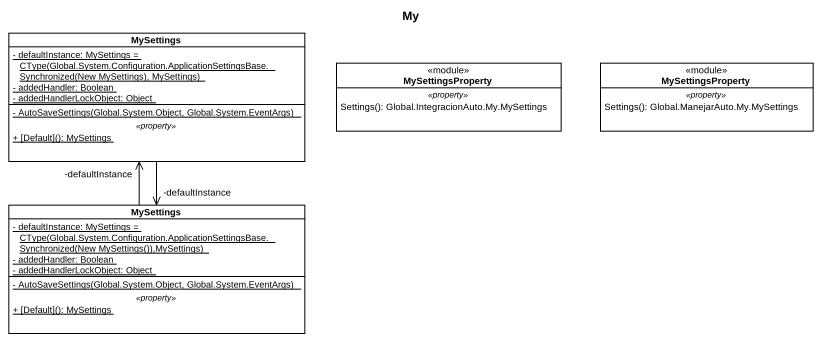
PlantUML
@startuml
title My
hide circle
hide empty members
skinparam classAttributeIconSize 0
class MySettings {
  {static} {field} - defaultInstance: MySettings = CType(Global.System.Configuration.ApplicationSettingsBase.Synchronized(New MySettings), MySettings)
  {static} - addedHandler: Boolean
  {static} - addedHandlerLockObject: Object
  --
  {static} - AutoSaveSettings(Global.System.Object, Global.System.EventArgs)
  .. <<property>> ..
  {static} + [Default](): MySettings
}
class MySettingsProperty <<module>> {
  .. <<property>> ..
  Settings(): Global.IntegracionAuto.My.MySettings
}
class "MySettingsProperty" as MySettingsProperty_2 <<module>> {
  .. <<property>> ..
  Settings(): Global.ManejarAuto.My.MySettings
}
class "MySettings" as MySettings_2 {
  {static} {field} - defaultInstance: MySettings = CType(Global.System.Configuration.ApplicationSettingsBase.Synchronized(New MySettings()),MySettings)
  {static} - addedHandler: Boolean
  {static} - addedHandlerLockObject: Object
  --
  {static} - AutoSaveSettings(Global.System.Object, Global.System.EventArgs)
  .. <<property>> ..
  {static} + [Default](): MySettings
}
MySettings --> "-defaultInstance" MySettings_2
MySettings_2 -up-> "-defaultInstance" MySettings
@enduml
